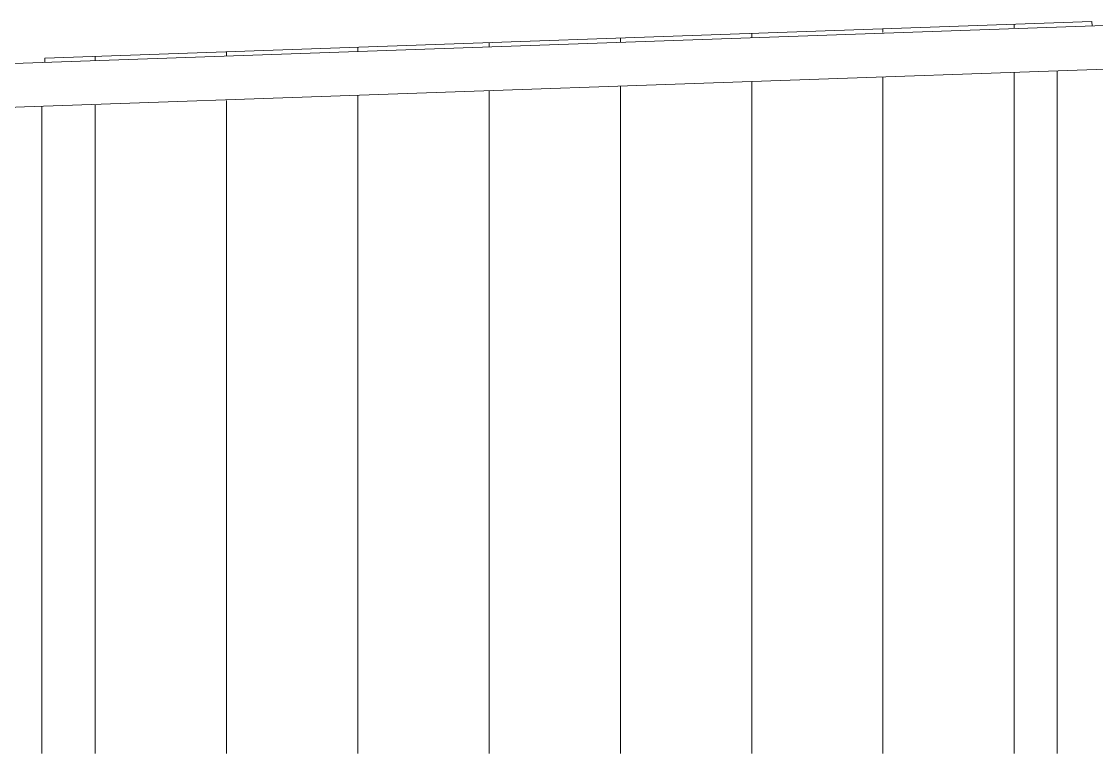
# Model space of a CAD drawing. Header units: millimetres. Extents: x -515342 to 330399, y -224905 to 507333.
# Drawn here: x 230953 to 232181, y -51449 to -50613 of the extents above; entities that cross this region are included whole.
import ezdxf

# ---------------------------------------------------------------- set-up
doc = ezdxf.new("R2010")
doc.units = ezdxf.units.MM
doc.layers.get('0').update_dxf_attribs({"lineweight": 0})
doc.layers.add('Витраж', color=7, linetype='Continuous', lineweight=0)
doc.layers.add('Панели витража', color=7, linetype='Continuous', lineweight=0)
pattern_1 = [(90, (6637.32, 0), (-150, 9e-15), [])]

# ---------------------------------------------------------------- blocks, each defined once
blk = doc.blocks.new('Системная панель - АР_ПанельВитража_Монолитный поликарбонат 6мм-V291-Фасад А_-Д')
at = {"layer": 'Панели витража'}
h = blk.add_hatch(dxfattribs=at)
h.set_pattern_fill('FP_68', color=256, style=0, pattern_type=2)
h.set_pattern_definition(pattern_1)
h.paths.add_polyline_path([(11046.3, 469.4), (12242.6, 512), (12242.4, 516.2), (11046.1, 474.4)])
for p, q in [((11046.1, 474.4), (12242.4, 516.2)), ((12242.6, 511.2), (12242.4, 516.2)), ((11046.3, 469.4), (11046.1, 474.4))]:
    blk.add_line(p, q, dxfattribs=at)
blk = doc.blocks.new('Прямоугольный импост - АР_Импост_50х50 _труба_-10266032-Фасад А_-Д')
at = {"layer": 'Витраж'}
for p, q in [((9775, 425), (11021.3, 468.5)), ((9776.7, 375), (9775, 425)), ((11023, 418.6), (9776.7, 375))]:
    blk.add_line(p, q, dxfattribs=at)
blk = doc.blocks.new('Прямоугольный импост - АР_Импост_50х50 _труба_-10266033-Фасад А_-Д')
at = {"layer": 'Витраж'}
for p, q in [((11021.3, 468.5), (12267.6, 512)), ((12269.3, 462.1), (11023, 418.6))]:
    blk.add_line(p, q, dxfattribs=at)
blk = doc.blocks.new('Системная панель - АР_ПанельВитража_Монолитный поликарбонат 6мм-10266438-Фасад А_-Д')
at = {"layer": 'Панели витража'}
h = blk.add_hatch(dxfattribs=at)
h.set_pattern_fill('FP_67', color=256, style=0, pattern_type=2)
h.set_pattern_definition(pattern_1)
h.paths.add_polyline_path([(11042.9, -320), (12202.9, -320), (12202.9, 459.8), (11042.9, 418.6), (11042.9, -316.2)])
for p, q in [((12202.9, -320), (12202.9, 459.8)), ((11042.9, 419.2), (11042.9, -320))]:
    blk.add_line(p, q, dxfattribs=at)
blk = doc.blocks.new('СД_Люблино_Фасады_rvt-2-Фасад А_-Д')
at = {"layer": 'Витраж', "lineweight": 9}
for name in ['Прямоугольный импост - АР_Импост_50х50 _труба_-10266033-Фасад А_-Д', 'Прямоугольный импост - АР_Импост_50х50 _труба_-10266032-Фасад А_-Д']:
    blk.add_blockref(name, (0, 0), dxfattribs=at)
at = {"layer": 'Панели витража', "lineweight": 9}
for name in ['Системная панель - АР_ПанельВитража_Монолитный поликарбонат 6мм-V291-Фасад А_-Д', 'Системная панель - АР_ПанельВитража_Монолитный поликарбонат 6мм-10266438-Фасад А_-Д']:
    blk.add_blockref(name, (0, 0), dxfattribs=at)

msp = doc.modelspace()

# ---------------------------------------------------------------- block references
msp.add_blockref('СД_Люблино_Фасады_rvt-2-Фасад А_-Д', (219933.6471, -51129.182))

doc.saveas('drawing.dxf')
